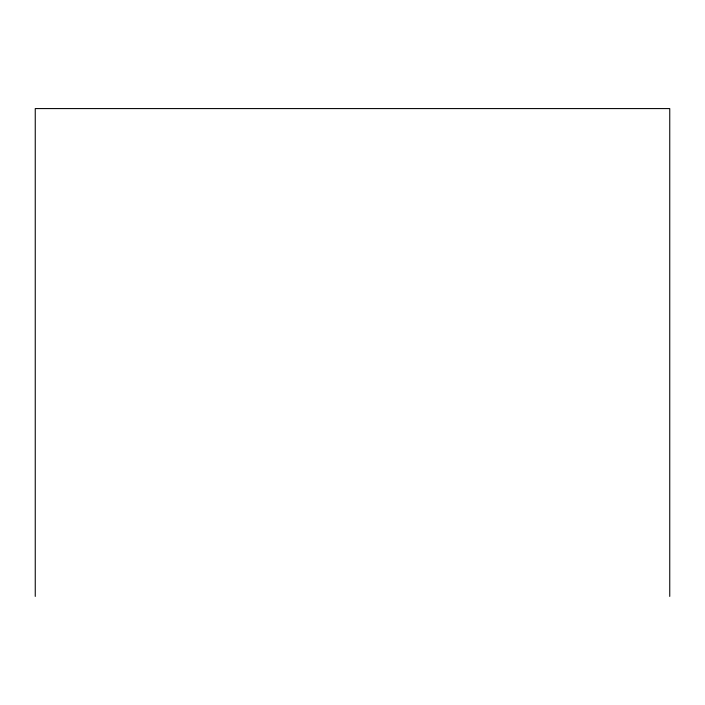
<?xml version="1.0" encoding="UTF-8"?>
<svg xmlns="http://www.w3.org/2000/svg" width="705" height="705" viewBox="0 0 705 705"><rect width="100%" height="100%" fill="white"/><g stroke="black" fill="none" stroke-linecap="round" stroke-linejoin="round"><path stroke-width="1.06" d="M669.75 596.421L669.75 108.579L35.25 108.579L35.25 596.421"/></g></svg>
